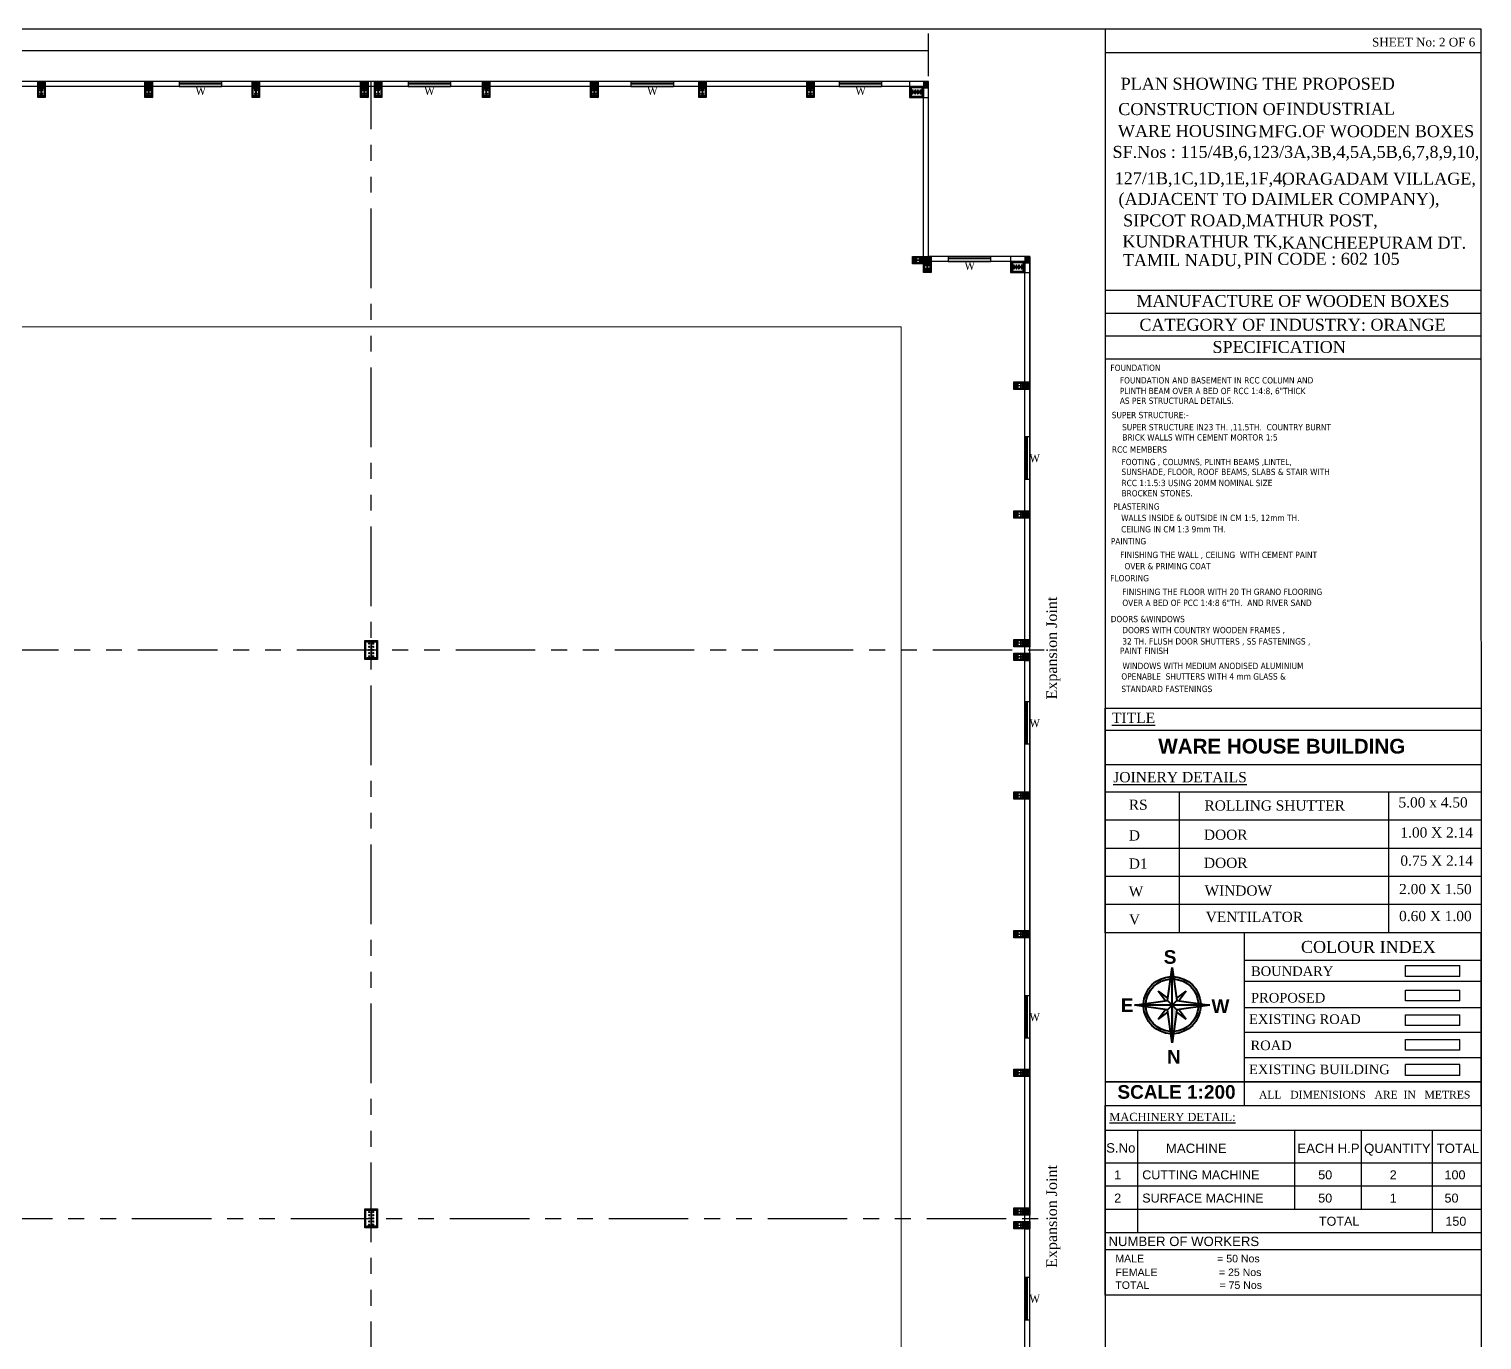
# Model space of a CAD drawing. Header units: metres. Extents: x 31037 to 31490, y -4422 to -3483.
# Drawn here: x 31244.4 to 31312.9, y -4302.1 to -4240.3 of the extents above; entities that cross this region are included whole.
import ezdxf
from ezdxf.enums import TextEntityAlignment as Align

# ---------------------------------------------------------------- set-up
doc = ezdxf.new("R2010")
doc.units = ezdxf.units.M
doc.header["$LTSCALE"] = 30
doc.header["$MEASUREMENT"] = 0
for name, pattern in [('DASHDOT', [1, 0.5, -0.25, 0, -0.25]), ('DASHED2', [0.375, 0.25, -0.125]), ('PHANTOM2', [1.25, 0.625, -0.125, 0.125, -0.125, 0.125, -0.125])]:
    doc.linetypes.add(name, pattern=pattern)
doc.layers.get('0').update_dxf_attribs({"color": 30, "lineweight": 40})
for name, color, linetype, lineweight in [('32', 1, 'Continuous', 18), ('DIM', 5, 'Continuous', 25), ('HAT', 8, 'Continuous', 18), ('JSC-4D-Bolt', 240, 'Continuous', 18), ('JSC-K-Text 2', 7, 'Continuous', 20), ('JSC-L-Text 3', 7, 'Continuous', 20), ('Layer3', 7, 'DASHED2', 25), ('ROAD', 7, 'Continuous', 30), ('TEXT', 11, 'Continuous', 30), ('WINDOW', 3, 'Continuous', 30)]:
    doc.layers.add(name, color=color, linetype=linetype, lineweight=lineweight)
for name, color, linetype in [('BLK_1_FLR_0_BLT_UP_AREA', 1, 'Continuous'), ('BLK_1_FLR_0_CARPET_AREA', 10, 'Continuous'), ('JSC-15O-Stiffener Plate', 4, 'Continuous'), ('JSC-A-Column', 7, 'Continuous'), ('JSC-G-Grid Line', 250, 'DASHDOT'), ('JSC-H-Dimension', 251, 'Continuous'), ('JSC-U-Steel', 21, 'Continuous'), ('LE', 3, 'Continuous'), ('WORKSHOP_AREA', 1, 'Continuous')]:
    doc.layers.add(name, color=color, linetype=linetype)
doc.styles.add('15', font='times.ttf', dxfattribs={"width": 0.9, "height": 1.5})
doc.styles.add('JSC-Tahoma', font='tahoma.ttf')
doc.styles.add('off_name', font='arialbd.ttf')
doc.styles.add('RAM', font='dutchi.ttf')
doc.styles.get("Standard").update_dxf_attribs({"font": 'times.ttf', "height": 0.05})
doc.styles.add('style2', font='arial.ttf')
doc.styles.add('tnr', font='times.ttf')

# ---------------------------------------------------------------- blocks, each defined once
blk = doc.blocks.new('rrrr')
at = {"layer": 'HAT'}
blk.add_hatch(color=256, dxfattribs=at).paths.add_polyline_path([(13592.139, -5462.205), (13592.139, -5461.905), (13591.909, -5461.905), (13591.909, -5462.205)])
at = {"layer": 'JSC-15O-Stiffener Plate', "ltscale": 0.2}
blk.add_lwpolyline([(13592.189, -5462.195), (13592.759, -5462.195), (13592.759, -5462.595), (13592.189, -5462.595)], close=True, dxfattribs=at)
at = {"layer": 'JSC-4D-Bolt', "ltscale": 0.2}
for points in [[(13592.262, -5462.32), (13592.275, -5462.344), (13592.303, -5462.344), (13592.317, -5462.32), (13592.303, -5462.296), (13592.275, -5462.296)], [(13592.262, -5462.32), (13592.275, -5462.344), (13592.303, -5462.344), (13592.317, -5462.32), (13592.303, -5462.296), (13592.275, -5462.296)], [(13592.262, -5462.47), (13592.275, -5462.446), (13592.303, -5462.446), (13592.317, -5462.47), (13592.303, -5462.494), (13592.275, -5462.494)], [(13592.262, -5462.47), (13592.275, -5462.446), (13592.303, -5462.446), (13592.317, -5462.47), (13592.303, -5462.494), (13592.275, -5462.494)], [(13592.387, -5462.32), (13592.4, -5462.344), (13592.428, -5462.344), (13592.442, -5462.32), (13592.428, -5462.296), (13592.4, -5462.296)], [(13592.387, -5462.32), (13592.4, -5462.344), (13592.428, -5462.344), (13592.442, -5462.32), (13592.428, -5462.296), (13592.4, -5462.296)], [(13592.387, -5462.47), (13592.4, -5462.446), (13592.428, -5462.446), (13592.442, -5462.47), (13592.428, -5462.494), (13592.4, -5462.494)], [(13592.387, -5462.47), (13592.4, -5462.446), (13592.428, -5462.446), (13592.442, -5462.47), (13592.428, -5462.494), (13592.4, -5462.494)], [(13592.507, -5462.32), (13592.52, -5462.344), (13592.548, -5462.344), (13592.562, -5462.32), (13592.548, -5462.296), (13592.52, -5462.296)], [(13592.507, -5462.32), (13592.52, -5462.344), (13592.548, -5462.344), (13592.562, -5462.32), (13592.548, -5462.296), (13592.52, -5462.296)], [(13592.507, -5462.47), (13592.52, -5462.446), (13592.548, -5462.446), (13592.562, -5462.47), (13592.548, -5462.494), (13592.52, -5462.494)], [(13592.507, -5462.47), (13592.52, -5462.446), (13592.548, -5462.446), (13592.562, -5462.47), (13592.548, -5462.494), (13592.52, -5462.494)], [(13592.632, -5462.32), (13592.645, -5462.344), (13592.673, -5462.344), (13592.687, -5462.32), (13592.673, -5462.296), (13592.645, -5462.296)], [(13592.632, -5462.32), (13592.645, -5462.344), (13592.673, -5462.344), (13592.687, -5462.32), (13592.673, -5462.296), (13592.645, -5462.296)], [(13592.632, -5462.47), (13592.645, -5462.446), (13592.673, -5462.446), (13592.687, -5462.47), (13592.673, -5462.494), (13592.645, -5462.494)], [(13592.632, -5462.47), (13592.645, -5462.446), (13592.673, -5462.446), (13592.687, -5462.47), (13592.673, -5462.494), (13592.645, -5462.494)]]:
    blk.add_lwpolyline(points, close=True, dxfattribs=at)
for centre, radius in [((13592.289, -5462.32), 0.0277), ((13592.289, -5462.32), 0.0277), ((13592.289, -5462.47), 0.0277), ((13592.289, -5462.47), 0.0277), ((13592.289, -5462.32), 0.015), ((13592.289, -5462.32), 0.015), ((13592.289, -5462.47), 0.015), ((13592.289, -5462.47), 0.015), ((13592.414, -5462.32), 0.0277), ((13592.414, -5462.32), 0.0277), ((13592.414, -5462.47), 0.0277), ((13592.414, -5462.47), 0.0277), ((13592.414, -5462.32), 0.015), ((13592.414, -5462.32), 0.015), ((13592.414, -5462.47), 0.015), ((13592.414, -5462.47), 0.015), ((13592.534, -5462.32), 0.0277), ((13592.534, -5462.32), 0.0277), ((13592.534, -5462.47), 0.0277), ((13592.534, -5462.47), 0.0277), ((13592.534, -5462.32), 0.015), ((13592.534, -5462.32), 0.015), ((13592.534, -5462.47), 0.015), ((13592.534, -5462.47), 0.015), ((13592.659, -5462.32), 0.0277), ((13592.659, -5462.32), 0.0277), ((13592.659, -5462.47), 0.0277), ((13592.659, -5462.47), 0.0277), ((13592.659, -5462.32), 0.015), ((13592.659, -5462.32), 0.015), ((13592.659, -5462.47), 0.015), ((13592.659, -5462.47), 0.015)]:
    blk.add_circle(centre, radius, dxfattribs=at)
at = {"layer": 'JSC-A-Column', "ltscale": 1000}
for p, q in [((13592.189, -5462.195), (13592.139, -5462.145)), ((13592.809, -5462.145), (13592.139, -5462.145)), ((13592.139, -5462.145), (13592.139, -5462.655)), ((13592.759, -5462.195), (13592.809, -5462.145)), ((13592.189, -5462.595), (13592.139, -5462.655)), ((13592.759, -5462.595), (13592.809, -5462.655))]:
    blk.add_line(p, q, dxfattribs=at)
for points in [[(13591.909, -5461.905), (13592.809, -5461.905), (13592.809, -5462.655), (13591.909, -5462.655)], [(13591.909, -5461.905), (13592.139, -5461.905), (13592.139, -5462.205), (13591.909, -5462.205)]]:
    blk.add_lwpolyline(points, close=True, dxfattribs=at)
at = {"layer": 'JSC-G-Grid Line', "ltscale": 0.3}
for p, q in [((13592.25, -5462.32), (13592.328, -5462.32)), ((13592.25, -5462.47), (13592.328, -5462.47)), ((13592.289, -5462.284), (13592.289, -5462.357)), ((13592.289, -5462.506), (13592.289, -5462.433)), ((13592.375, -5462.32), (13592.453, -5462.32)), ((13592.375, -5462.47), (13592.453, -5462.47)), ((13592.414, -5462.284), (13592.414, -5462.357)), ((13592.414, -5462.506), (13592.414, -5462.433)), ((13592.495, -5462.32), (13592.573, -5462.32)), ((13592.495, -5462.47), (13592.573, -5462.47)), ((13592.534, -5462.284), (13592.534, -5462.357)), ((13592.534, -5462.506), (13592.534, -5462.433)), ((13592.62, -5462.32), (13592.698, -5462.32)), ((13592.62, -5462.47), (13592.698, -5462.47)), ((13592.659, -5462.284), (13592.659, -5462.357)), ((13592.659, -5462.506), (13592.659, -5462.433))]:
    blk.add_line(p, q, dxfattribs=at)
at = {"layer": 'JSC-U-Steel', "ltscale": 1000}
for points in [[(13592.224, -5462.22), (13592.224, -5462.57), (13592.212, -5462.57), (13592.212, -5462.22)], [(13592.724, -5462.22), (13592.724, -5462.57), (13592.736, -5462.57), (13592.736, -5462.22)], [(13592.724, -5462.4), (13592.224, -5462.4), (13592.224, -5462.39), (13592.724, -5462.39)]]:
    blk.add_lwpolyline(points, close=True, dxfattribs=at)
blk = doc.blocks.new('egetgere')
at = {"layer": 'HAT'}
blk.add_hatch(color=256, dxfattribs=at).paths.add_polyline_path([(13607.565, -5463.307), (13607.265, -5463.307), (13607.265, -5463.537), (13607.565, -5463.537)])
at = {"layer": 'JSC-15O-Stiffener Plate', "ltscale": 0.2}
blk.add_lwpolyline([(13607.29, -5463.587), (13607.29, -5464.007), (13607.54, -5464.007), (13607.54, -5463.587)], close=True, dxfattribs=at)
at = {"layer": 'JSC-4D-Bolt', "ltscale": 0.2}
for points in [[(13607.343, -5463.722), (13607.354, -5463.703), (13607.376, -5463.703), (13607.387, -5463.722), (13607.376, -5463.741), (13607.354, -5463.741)], [(13607.343, -5463.722), (13607.354, -5463.703), (13607.376, -5463.703), (13607.387, -5463.722), (13607.376, -5463.741), (13607.354, -5463.741)], [(13607.343, -5463.872), (13607.354, -5463.892), (13607.376, -5463.892), (13607.387, -5463.872), (13607.376, -5463.853), (13607.354, -5463.853)], [(13607.343, -5463.872), (13607.354, -5463.892), (13607.376, -5463.892), (13607.387, -5463.872), (13607.376, -5463.853), (13607.354, -5463.853)], [(13607.487, -5463.722), (13607.476, -5463.703), (13607.454, -5463.703), (13607.443, -5463.722), (13607.454, -5463.741), (13607.476, -5463.741)], [(13607.487, -5463.722), (13607.476, -5463.703), (13607.454, -5463.703), (13607.443, -5463.722), (13607.454, -5463.741), (13607.476, -5463.741)], [(13607.487, -5463.872), (13607.476, -5463.892), (13607.454, -5463.892), (13607.443, -5463.872), (13607.454, -5463.853), (13607.476, -5463.853)], [(13607.487, -5463.872), (13607.476, -5463.892), (13607.454, -5463.892), (13607.443, -5463.872), (13607.454, -5463.853), (13607.476, -5463.853)]]:
    blk.add_lwpolyline(points, close=True, dxfattribs=at)
for centre, radius in [((13607.365, -5463.722), 0.0222), ((13607.365, -5463.722), 0.0222), ((13607.365, -5463.872), 0.0222), ((13607.365, -5463.872), 0.0222), ((13607.365, -5463.722), 0.012), ((13607.365, -5463.722), 0.012), ((13607.365, -5463.872), 0.012), ((13607.365, -5463.872), 0.012), ((13607.465, -5463.722), 0.0222), ((13607.465, -5463.722), 0.0222), ((13607.465, -5463.872), 0.0222), ((13607.465, -5463.872), 0.0222), ((13607.465, -5463.722), 0.012), ((13607.465, -5463.722), 0.012), ((13607.465, -5463.872), 0.012), ((13607.465, -5463.872), 0.012)]:
    blk.add_circle(centre, radius, dxfattribs=at)
at = {"layer": 'JSC-A-Column', "ltscale": 1000}
for p, q in [((13607.29, -5463.587), (13607.24, -5463.537)), ((13607.59, -5463.537), (13607.24, -5463.537)), ((13607.54, -5463.587), (13607.59, -5463.537)), ((13607.29, -5464.007), (13607.24, -5464.057)), ((13607.54, -5464.007), (13607.59, -5464.057))]:
    blk.add_line(p, q, dxfattribs=at)
for points in [[(13607.24, -5463.307), (13607.24, -5464.057), (13607.59, -5464.057), (13607.59, -5463.307)], [(13607.265, -5463.307), (13607.265, -5463.537), (13607.565, -5463.537), (13607.565, -5463.307)]]:
    blk.add_lwpolyline(points, close=True, dxfattribs=at)
at = {"layer": 'JSC-G-Grid Line', "ltscale": 0.05}
for p, q in [((13607.334, -5463.722), (13607.4, -5463.722)), ((13607.334, -5463.872), (13607.4, -5463.872)), ((13607.496, -5463.722), (13607.43, -5463.722)), ((13607.496, -5463.872), (13607.43, -5463.872))]:
    blk.add_line(p, q, dxfattribs=at)
at = {"layer": 'JSC-G-Grid Line', "ltscale": 0.3}
for p, q in [((13607.365, -5463.751), (13607.365, -5463.693)), ((13607.365, -5463.844), (13607.365, -5463.902)), ((13607.465, -5463.751), (13607.465, -5463.693)), ((13607.465, -5463.844), (13607.465, -5463.902))]:
    blk.add_line(p, q, dxfattribs=at)
at = {"layer": 'JSC-U-Steel', "ltscale": 1000}
for points in [[(13607.505, -5463.647), (13607.325, -5463.647), (13607.325, -5463.637), (13607.505, -5463.637)], [(13607.505, -5463.947), (13607.325, -5463.947), (13607.325, -5463.957), (13607.505, -5463.957)], [(13607.411, -5463.647), (13607.411, -5463.947), (13607.419, -5463.947), (13607.419, -5463.647)]]:
    blk.add_lwpolyline(points, close=True, dxfattribs=at)
blk = doc.blocks.new('P6')
at = {"layer": 'JSC-15O-Stiffener Plate', "ltscale": 0.2}
for p, q in [((4912433, -1046048), (4912383, -1045998)), ((4912933, -1046048), (4912983, -1045998)), ((4912433, -1046848), (4912383, -1046898))]:
    blk.add_line(p, q, dxfattribs=at)
blk.add_lwpolyline([(4912433, -1046048), (4912433, -1046848), (4912933, -1046848), (4912933, -1046048)], close=True, dxfattribs=at)
at = {"layer": 'JSC-4D-Bolt', "ltscale": 0.2}
for points in [[(4912583, -1046121), (4912607, -1046134), (4912607, -1046162), (4912583, -1046176), (4912559, -1046162), (4912559, -1046134)], [(4912583, -1046121), (4912607, -1046134), (4912607, -1046162), (4912583, -1046176), (4912559, -1046162), (4912559, -1046134)], [(4912583, -1046271), (4912607, -1046284), (4912607, -1046312), (4912583, -1046326), (4912559, -1046312), (4912559, -1046284)], [(4912583, -1046271), (4912607, -1046284), (4912607, -1046312), (4912583, -1046326), (4912559, -1046312), (4912559, -1046284)], [(4912583, -1046421), (4912607, -1046434), (4912607, -1046462), (4912583, -1046476), (4912559, -1046462), (4912559, -1046434)], [(4912583, -1046421), (4912607, -1046434), (4912607, -1046462), (4912583, -1046476), (4912559, -1046462), (4912559, -1046434)], [(4912583, -1046571), (4912607, -1046584), (4912607, -1046612), (4912583, -1046626), (4912559, -1046612), (4912559, -1046584)], [(4912583, -1046571), (4912607, -1046584), (4912607, -1046612), (4912583, -1046626), (4912559, -1046612), (4912559, -1046584)], [(4912783, -1046121), (4912759, -1046134), (4912759, -1046162), (4912783, -1046176), (4912807, -1046162), (4912807, -1046134)], [(4912783, -1046121), (4912759, -1046134), (4912759, -1046162), (4912783, -1046176), (4912807, -1046162), (4912807, -1046134)], [(4912783, -1046271), (4912759, -1046284), (4912759, -1046312), (4912783, -1046326), (4912807, -1046312), (4912807, -1046284)], [(4912783, -1046271), (4912759, -1046284), (4912759, -1046312), (4912783, -1046326), (4912807, -1046312), (4912807, -1046284)], [(4912783, -1046421), (4912759, -1046434), (4912759, -1046462), (4912783, -1046476), (4912807, -1046462), (4912807, -1046434)], [(4912783, -1046421), (4912759, -1046434), (4912759, -1046462), (4912783, -1046476), (4912807, -1046462), (4912807, -1046434)], [(4912783, -1046571), (4912759, -1046584), (4912759, -1046612), (4912783, -1046626), (4912807, -1046612), (4912807, -1046584)], [(4912783, -1046571), (4912759, -1046584), (4912759, -1046612), (4912783, -1046626), (4912807, -1046612), (4912807, -1046584)], [(4912583, -1046721), (4912607, -1046734), (4912607, -1046762), (4912583, -1046776), (4912559, -1046762), (4912559, -1046734)], [(4912583, -1046721), (4912607, -1046734), (4912607, -1046762), (4912583, -1046776), (4912559, -1046762), (4912559, -1046734)], [(4912783, -1046721), (4912759, -1046734), (4912759, -1046762), (4912783, -1046776), (4912807, -1046762), (4912807, -1046734)], [(4912783, -1046721), (4912759, -1046734), (4912759, -1046762), (4912783, -1046776), (4912807, -1046762), (4912807, -1046734)]]:
    blk.add_lwpolyline(points, close=True, dxfattribs=at)
for centre, radius in [((4912583, -1046148), 27.7), ((4912583, -1046148), 27.7), ((4912583, -1046298), 27.7), ((4912583, -1046298), 27.7), ((4912583, -1046448), 27.7), ((4912583, -1046448), 27.7), ((4912583, -1046598), 27.7), ((4912583, -1046598), 27.7), ((4912583, -1046148), 15), ((4912583, -1046148), 15), ((4912583, -1046298), 15), ((4912583, -1046298), 15), ((4912583, -1046448), 15), ((4912583, -1046448), 15), ((4912583, -1046598), 15), ((4912583, -1046598), 15), ((4912783, -1046148), 27.7), ((4912783, -1046148), 27.7), ((4912783, -1046298), 27.7), ((4912783, -1046298), 27.7), ((4912783, -1046448), 27.7), ((4912783, -1046448), 27.7), ((4912783, -1046598), 27.7), ((4912783, -1046598), 27.7), ((4912783, -1046148), 15), ((4912783, -1046148), 15), ((4912783, -1046298), 15), ((4912783, -1046298), 15), ((4912783, -1046448), 15), ((4912783, -1046448), 15), ((4912783, -1046598), 15), ((4912783, -1046598), 15), ((4912583, -1046748), 27.7), ((4912583, -1046748), 27.7), ((4912583, -1046748), 15), ((4912583, -1046748), 15), ((4912783, -1046748), 27.7), ((4912783, -1046748), 27.7), ((4912783, -1046748), 15), ((4912783, -1046748), 15)]:
    blk.add_circle(centre, radius, dxfattribs=at)
at = {"layer": 'JSC-A-Column', "ltscale": 1000}
blk.add_lwpolyline([(4912383, -1045998), (4912383, -1046898), (4912983, -1046898), (4912983, -1045998)], close=True, dxfattribs=at)
at = {"layer": 'JSC-G-Grid Line', "ltscale": 0.3}
for p, q in [((4912547, -1046148), (4912620, -1046148)), ((4912547, -1046298), (4912620, -1046298)), ((4912547, -1046448), (4912620, -1046448)), ((4912547, -1046598), (4912620, -1046598)), ((4912583, -1046185), (4912583, -1046112)), ((4912583, -1046335), (4912583, -1046262)), ((4912583, -1046485), (4912583, -1046412)), ((4912583, -1046635), (4912583, -1046562)), ((4912819, -1046148), (4912746, -1046148)), ((4912819, -1046298), (4912746, -1046298)), ((4912819, -1046448), (4912746, -1046448)), ((4912819, -1046598), (4912746, -1046598)), ((4912783, -1046185), (4912783, -1046112)), ((4912783, -1046335), (4912783, -1046262)), ((4912783, -1046485), (4912783, -1046412)), ((4912783, -1046635), (4912783, -1046562)), ((4912547, -1046748), (4912620, -1046748)), ((4912584, -1046785), (4912584, -1046712)), ((4912819, -1046748), (4912746, -1046748)), ((4912783, -1046785), (4912783, -1046712))]:
    blk.add_line(p, q, dxfattribs=at)
at = {"layer": 'JSC-U-Steel', "ltscale": 1000}
blk.add_line((4912933, -1046848), (4912983, -1046898), dxfattribs=at)
for points in [[(4912468, -1046073), (4912898, -1046073), (4912898, -1046053), (4912468, -1046053)], [(4912676, -1046073), (4912676, -1046823), (4912690, -1046823), (4912690, -1046073)], [(4912468, -1046823), (4912898, -1046823), (4912898, -1046843), (4912468, -1046843)]]:
    blk.add_lwpolyline(points, close=True, dxfattribs=at)
blk = doc.blocks.new('NORTH')
blk.add_hatch(color=3).paths.add_polyline_path([(-166, -166), (0, 0), (-1325, 0)])
for p, q in [((-166, 166), (0, 1325)), ((0, 0), (0, 1325)), ((0, 1325), (166, 166)), ((-1325, 0), (-166, 166)), ((-1325, 0), (0, 0)), ((-249, 166), (-497, 497)), ((-497, 497), (-166, 248)), ((0, 0), (-166, 166)), ((0, 0), (-166, -166)), ((166, 166), (0, 0)), ((0, 0), (1325, 0)), ((0, -1325), (0, 0)), ((166, -166), (0, 0)), ((166, 249), (497, 497)), ((166, 166), (1325, 0)), ((1325, 0), (166, -166)), ((497, 497), (248, 166)), ((-166, -166), (-1325, 0)), ((-497, -497), (-248, -166)), ((-166, -249), (-497, -497)), ((0, -1325), (-166, -166)), ((166, -166), (0, -1325)), ((497, -497), (166, -248)), ((249, -166), (497, -497))]:
    blk.add_line(p, q)
at = {"extrusion": (0, 0, -1)}
for major_axis, start_param, end_param in [((0, 1008), -1.525951, -0.045532), ((0, 926), -1.509249, -0.062245), ((0, 1008), 0.044821, 1.52524), ((0, 926), 0.061512, 1.508516), ((0, 1008), 3.186429, 4.666848), ((0, 926), 3.203139, 4.650143), ((0, 1008), 1.615627, 3.096046), ((0, 926), 1.632329, 3.079332)]:
    blk.add_ellipse((0, 0), major_axis=major_axis, ratio=1, start_param=start_param, end_param=end_param, dxfattribs=at)

msp = doc.modelspace()

# ---------------------------------------------------------------- linework, layer by layer
at = {"color": 0, "lineweight": 25}
for p, q in [((31312.88397, -4241.42199), (31295.13031, -4241.42199)), ((31251.45419, -4242.77481, -0.00037), (31251.45419, -4243.00481, -0.00037)), ((31253.45419, -4242.77481, -0.00037), (31253.45419, -4243.00481, -0.00037)), ((31262.24789, -4242.77481, -0.00037), (31262.24789, -4243.00481, -0.00037)), ((31264.24789, -4242.77481, -0.00037), (31264.24789, -4243.00481, -0.00037)), ((31272.76563, -4242.77481, -0.00037), (31272.76563, -4243.00481, -0.00037)), ((31274.76563, -4242.77481, -0.00037), (31274.76563, -4243.00481, -0.00037)), ((31282.58667, -4242.77481, -0.00037), (31282.58667, -4243.00481, -0.00037)), ((31284.58667, -4242.77481, -0.00037), (31284.58667, -4243.00481, -0.00037)), ((31287.73589, -4251.02755, -0.00037), (31287.73589, -4251.25755, -0.00037)), ((31289.73589, -4251.02755, -0.00037), (31289.73589, -4251.25755, -0.00037)), ((31312.88397, -4252.63121), (31295.13031, -4252.63121)), ((31312.88397, -4253.70793), (31295.13031, -4253.70793)), ((31312.88397, -4253.70793), (31295.13031, -4253.70793)), ((31312.88397, -4254.78464), (31295.13031, -4254.78464)), ((31312.88397, -4254.78464), (31295.13031, -4254.78464)), ((31312.88397, -4255.86135), (31295.13031, -4255.86135)), ((31291.34703, -4259.52326, -0.00037), (31291.57703, -4259.52326, -0.00037)), ((31291.34703, -4261.52326, -0.00037), (31291.57703, -4261.52326, -0.00037)), ((31291.34703, -4270.08421, -0.00037), (31291.57703, -4270.08421, -0.00037)), ((31291.34703, -4272.01847, -0.00037), (31291.57703, -4272.01847, -0.00037)), ((31291.34703, -4274.01847, -0.00037), (31291.57703, -4274.01847, -0.00037)), ((31312.88397, -4276.2882), (31295.13031, -4276.2882)), ((31298.62141, -4276.2882), (31298.62141, -4282.92314)), ((31308.50345, -4276.2882), (31308.50345, -4282.92314)), ((31312.88397, -4277.61519), (31295.13031, -4277.61519)), ((31312.88397, -4278.94218), (31295.13031, -4278.94218)), ((31312.88397, -4280.26916), (31295.13031, -4280.26916)), ((31312.88397, -4280.26916), (31295.13031, -4280.26916)), ((31312.88397, -4281.59615), (31295.13031, -4281.59615)), ((31312.88397, -4281.59615), (31295.13031, -4281.59615)), ((31312.88397, -4282.92314), (31295.13031, -4282.92314)), ((31312.88397, -4282.92314), (31295.13031, -4282.92314)), ((31291.34703, -4285.88404, -0.00037), (31291.57703, -4285.88404, -0.00037)), ((31291.34703, -4287.88404, -0.00037), (31291.57703, -4287.88404, -0.00037)), ((31291.34703, -4296.8936, -0.00037), (31291.57703, -4296.8936, -0.00037)), ((31291.34703, -4299.17153, -0.00037), (31291.57703, -4299.17153, -0.00037)), ((31291.34703, -4301.17153, -0.00037), (31291.57703, -4301.17153, -0.00037))]:
    msp.add_line(p, q, dxfattribs=at)
at = {"layer": '32', "color": 0, "linetype": 'PHANTOM2', "lineweight": 25, "ltscale": 0.2}
for p, q in [((31260.5123, -4350.01239, -0.00037), (31260.5123, -4242.77481, -0.00037)), ((31167.00289, -4269.58421, -0.00037), (31292.38076, -4269.58421, -0.00037)), ((31166.72261, -4296.3936, -0.00037), (31292.55937, -4296.3936, -0.00037))]:
    msp.add_line(p, q, dxfattribs=at)
at = {"layer": 'BLK_1_FLR_0_BLT_UP_AREA', "color": 45, "lineweight": 25, "elevation": -0.00037}
msp.add_lwpolyline([(31177.48312, -4350.01239), (31291.57703, -4350.01239), (31291.57703, -4251.02755), (31286.80236, -4251.02755), (31286.80236, -4242.77481), (31167.31812, -4242.77481), (31167.31812, -4350.01239), (31177.45812, -4350.01239)], close=True, dxfattribs=at)
at = {"layer": 'BLK_1_FLR_0_CARPET_AREA', "color": 45, "lineweight": 9, "elevation": -0.00037}
msp.add_lwpolyline([(31167.54812, -4243.00481), (31167.54812, -4349.78239), (31291.34703, -4349.78239), (31291.34703, -4251.25755), (31286.57236, -4251.25755), (31286.57236, -4243.00481)], close=True, dxfattribs=at)
at = {"layer": 'DIM', "color": 0, "lineweight": 25}
for p, q in [((31286.80236, -4242.51828, -0.00037), (31286.80236, -4240.51508, -0.00037)), ((31233.11293, -4241.31415, -0.00037), (31286.80236, -4241.31415, -0.00037)), ((31291.57703, -4251.02755, -0.00037), (31291.57703, -4269.25921, -0.00037)), ((31291.57703, -4269.25921, -0.00037), (31291.57703, -4263.18921, -0.00037)), ((31291.57703, -4269.90921, -0.00037), (31291.57703, -4296.0686, -0.00037)), ((31295.13031, -4273.36842), (31312.88397, -4273.36842)), ((31301.70947, -4291.07442), (31301.70949, -4282.92314)), ((31291.57703, -4296.0686, -0.00037), (31291.57703, -4289.5286, -0.00037)), ((31291.57703, -4322.878, -0.00037), (31291.57703, -4296.7186, -0.00037))]:
    msp.add_line(p, q, dxfattribs=at)
for points in [[(31312.88397, -4240.29861), (31162.72078, -4240.29861), (31162.75003, -4355.75456), (31312.91322, -4355.75456)], [(31312.88397, -4282.92314), (31295.13031, -4282.92314), (31295.13031, -4272.32323), (31312.88397, -4272.32323)], [(31295.13031, -4274.98382), (31312.88397, -4274.98382), (31312.88397, -4282.92314), (31295.13031, -4282.92314)], [(31295.13031, -4291.07435), (31312.88397, -4291.07456), (31312.88397, -4282.92314), (31295.13031, -4282.92314)], [(31312.88397, -4300.02221), (31295.13031, -4300.02221), (31295.13031, -4291.07435), (31312.88397, -4291.07435)]]:
    msp.add_lwpolyline(points, close=True, dxfattribs=at)
msp.add_lwpolyline([(31295.13031, -4240.29861), (31295.13031, -4355.75456)], dxfattribs=at)
at = {"layer": 'DIM', "color": 0, "lineweight": 25, "elevation": -0.00037}
msp.add_lwpolyline([(31291.34703, -4349.78239), (31291.34703, -4251.25755), (31286.57236, -4251.25755), (31286.57236, -4243.00481), (31167.54812, -4243.00481), (31167.54812, -4349.78239)], close=True, dxfattribs=at)
at = {"layer": 'Layer3', "color": 0, "linetype": 'ByBlock', "lineweight": 25}
for p, q in [((31312.88397, -4284.22308), (31301.70949, -4284.22295)), ((31309.30996, -4284.46386), (31311.86652, -4284.46386)), ((31309.30996, -4284.97847), (31309.30996, -4284.46386)), ((31311.86652, -4284.97847), (31311.86652, -4284.46386)), ((31312.88397, -4285.21927), (31301.70949, -4285.21913)), ((31311.86652, -4284.97847), (31309.30996, -4284.97847)), ((31309.30995, -4285.62377), (31311.8665, -4285.62377)), ((31309.30995, -4286.13838), (31309.30995, -4285.62377)), ((31311.8665, -4286.13838), (31311.8665, -4285.62377)), ((31312.88397, -4286.46268), (31301.70949, -4286.46254)), ((31311.8665, -4286.13838), (31309.30995, -4286.13838)), ((31309.30993, -4286.78696), (31311.86649, -4286.78696)), ((31309.30993, -4287.30157), (31309.30993, -4286.78696)), ((31311.86649, -4287.30157), (31309.30993, -4287.30157)), ((31311.86649, -4287.30157), (31311.86649, -4286.78696)), ((31312.88397, -4287.62587), (31301.70949, -4287.62573)), ((31309.30992, -4287.95015), (31311.86647, -4287.95015)), ((31309.30992, -4288.46476), (31309.30992, -4287.95015)), ((31311.86647, -4288.46476), (31311.86647, -4287.95015)), ((31311.86647, -4288.46476), (31309.30992, -4288.46476)), ((31312.88397, -4288.81397), (31301.70948, -4288.81383)), ((31309.3099, -4289.65286), (31309.3099, -4289.13825)), ((31311.86646, -4289.13825), (31309.3099, -4289.13825)), ((31311.86646, -4289.65286), (31311.86646, -4289.13825)), ((31295.13031, -4289.95203), (31312.88397, -4289.95224)), ((31295.13031, -4289.95203), (31312.88397, -4289.95203)), ((31312.88397, -4289.95225), (31295.13031, -4289.95203)), ((31311.86646, -4289.65286), (31309.3099, -4289.65286))]:
    msp.add_line(p, q, dxfattribs=at)
at = {"layer": 'TEXT', "color": 0, "lineweight": 25}
for p, q in [((31295.13031, -4292.23593), (31312.88397, -4292.23593)), ((31295.13031, -4292.23593), (31312.88397, -4292.23593)), ((31296.65733, -4292.23593), (31296.65733, -4297.05323)), ((31304.07071, -4292.23593), (31304.07071, -4295.95829)), ((31307.21766, -4292.23593), (31307.21766, -4295.95829)), ((31310.57058, -4292.23593), (31310.57058, -4297.05323)), ((31295.13031, -4293.76843), (31312.88397, -4293.76843)), ((31295.13031, -4294.86336), (31312.88397, -4294.86336)), ((31296.34629, -4294.86336), (31312.88397, -4294.86336)), ((31295.13031, -4295.95829), (31312.88397, -4295.95829)), ((31295.13031, -4295.95829), (31312.88397, -4295.95829)), ((31295.13031, -4295.95829), (31312.88397, -4295.95829)), ((31295.13031, -4295.95829), (31312.88397, -4295.95829)), ((31295.13031, -4295.95829), (31312.88397, -4295.95829)), ((31295.13031, -4295.95829), (31312.88397, -4295.95829)), ((31295.13031, -4295.95829), (31312.88397, -4295.95829)), ((31295.13031, -4295.95829), (31312.88397, -4295.95829)), ((31295.13031, -4295.95829), (31312.88397, -4295.95829)), ((31295.13031, -4297.05323), (31312.88397, -4297.05323)), ((31295.13031, -4297.86752), (31312.88397, -4297.86752))]:
    msp.add_line(p, q, dxfattribs=at)
at = {"layer": 'WINDOW', "color": 0, "lineweight": 25}
for p, q in [((31253.45419, -4242.77481, -0.00037), (31251.45419, -4242.77481, -0.00037)), ((31264.24789, -4242.77481, -0.00037), (31262.24789, -4242.77481, -0.00037)), ((31274.76563, -4242.77481, -0.00037), (31272.76563, -4242.77481, -0.00037)), ((31284.58667, -4242.77481, -0.00037), (31282.58667, -4242.77481, -0.00037)), ((31253.45419, -4242.84524, -0.00037), (31251.45419, -4242.84524, -0.00037)), ((31253.45419, -4242.88981, -0.00037), (31251.45419, -4242.88981, -0.00037)), ((31251.45419, -4243.00481, -0.00037), (31253.45419, -4243.00481, -0.00037)), ((31264.24789, -4242.84524, -0.00037), (31262.24789, -4242.84524, -0.00037)), ((31264.24789, -4242.88981, -0.00037), (31262.24789, -4242.88981, -0.00037)), ((31262.24789, -4243.00481, -0.00037), (31264.24789, -4243.00481, -0.00037)), ((31274.76563, -4242.84524, -0.00037), (31272.76563, -4242.84524, -0.00037)), ((31274.76563, -4242.88981, -0.00037), (31272.76563, -4242.88981, -0.00037)), ((31272.76563, -4243.00481, -0.00037), (31274.76563, -4243.00481, -0.00037)), ((31284.58667, -4242.84524, -0.00037), (31282.58667, -4242.84524, -0.00037)), ((31284.58667, -4242.88981, -0.00037), (31282.58667, -4242.88981, -0.00037)), ((31282.58667, -4243.00481, -0.00037), (31284.58667, -4243.00481, -0.00037)), ((31289.73589, -4251.02755, -0.00037), (31287.73589, -4251.02755, -0.00037)), ((31289.73589, -4251.09798, -0.00037), (31287.73589, -4251.09798, -0.00037)), ((31289.73589, -4251.14255, -0.00037), (31287.73589, -4251.14255, -0.00037)), ((31287.73589, -4251.25755, -0.00037), (31289.73589, -4251.25755, -0.00037)), ((31291.34703, -4259.52326, -0.00037), (31291.34703, -4261.52326, -0.00037)), ((31291.41746, -4259.52326, -0.00037), (31291.41746, -4261.52326, -0.00037)), ((31291.46203, -4259.52326, -0.00037), (31291.46203, -4261.52326, -0.00037)), ((31291.57703, -4261.52326, -0.00037), (31291.57703, -4259.52326, -0.00037)), ((31291.34703, -4272.01847, -0.00037), (31291.34703, -4274.01847, -0.00037)), ((31291.41746, -4272.01847, -0.00037), (31291.41746, -4274.01847, -0.00037)), ((31291.46203, -4272.01847, -0.00037), (31291.46203, -4274.01847, -0.00037)), ((31291.57703, -4274.01847, -0.00037), (31291.57703, -4272.01847, -0.00037)), ((31291.34703, -4285.88404, -0.00037), (31291.34703, -4287.88404, -0.00037)), ((31291.41746, -4285.88404, -0.00037), (31291.41746, -4287.88404, -0.00037)), ((31291.46203, -4285.88404, -0.00037), (31291.46203, -4287.88404, -0.00037)), ((31291.57703, -4287.88404, -0.00037), (31291.57703, -4285.88404, -0.00037)), ((31291.34703, -4299.17153, -0.00037), (31291.34703, -4301.17153, -0.00037)), ((31291.41746, -4299.17153, -0.00037), (31291.41746, -4301.17153, -0.00037)), ((31291.46203, -4299.17153, -0.00037), (31291.46203, -4301.17153, -0.00037)), ((31291.57703, -4301.17153, -0.00037), (31291.57703, -4299.17153, -0.00037))]:
    msp.add_line(p, q, dxfattribs=at)
at = {"layer": 'WORKSHOP_AREA', "color": 1, "lineweight": 9}
msp.add_lwpolyline([(31171.45701, -4254.3452), (31285.51789, -4254.3452), (31285.51789, -4329.77761), (31171.45701, -4329.77761)], close=True, dxfattribs=at)

# ---------------------------------------------------------------- block references
at = {"color": 0, "lineweight": 25, "xscale": 0.0013395887386555, "yscale": 0.0013395887386555, "zscale": 0.0013395887386555, "rotation": 89.99999999999999}
msp.add_blockref('NORTH', (31298.29722, -4286.33855), dxfattribs=at)
msp.add_blockref('NORTH', (31298.29722, -4286.33855), dxfattribs=at)
msp.add_blockref('NORTH', (31298.29722, -4286.33855), dxfattribs=at)
msp.add_blockref('NORTH', (31298.29722, -4286.33855), dxfattribs=at)
at = {"layer": 'DIM', "color": 0, "lineweight": 25, "xscale": -1}
for name, p in [('egetgere', (44852.36765, 1220.53248, -0.00037)), ('egetgere', (44857.42765, 1220.53248, -0.00037)), ('egetgere', (44862.48765, 1220.53248, -0.00037)), ('egetgere', (44867.60238, 1220.53248, -0.00037)), ('egetgere', (44868.25238, 1220.53248, -0.00037)), ('egetgere', (44873.35238, 1220.53248, -0.00037)), ('egetgere', (44878.45238, 1220.53248, -0.00037)), ('egetgere', (44883.55238, 1220.53248, -0.00037)), ('egetgere', (44888.65238, 1220.53248, -0.00037)), ('rrrr', (44878.71158, 1219.13018, -0.00037)), ('egetgere', (44894.16244, 1212.27974, -0.00037)), ('rrrr', (44883.48625, 1210.87744, -0.00037))]:
    msp.add_blockref(name, p, dxfattribs=at)
at = {"layer": 'DIM', "color": 0, "lineweight": 25, "xscale": -1, "rotation": 270}
for p in [(36750.10965, -17858.61763, -0.00037), (36754.88432, -17864.53428, -0.00037), (36754.88432, -17870.60428, -0.00037), (36754.88432, -17876.67428, -0.00037), (36754.88432, -17877.32428, -0.00037), (36754.88432, -17883.86398, -0.00037), (36754.88432, -17890.40367, -0.00037), (36754.88432, -17896.94367, -0.00037), (36754.88432, -17903.48367, -0.00037), (36754.88432, -17904.13367, -0.00037)]:
    msp.add_blockref('egetgere', p, dxfattribs=at)
at = {"layer": 'JSC-H-Dimension', "color": 0, "lineweight": 25, "xscale": -0.0010000000002037, "yscale": 0.0010000000002037, "zscale": 0.0010000000000081}
for p in [(36173.19553, -3223.13589, -0.00037), (36173.19553, -3249.94529, -0.00037)]:
    msp.add_blockref('P6', p, dxfattribs=at)

# ---------------------------------------------------------------- texts
at = {"color": 0, "lineweight": 25}
for s, height, p in [('MANUFACTURE OF WOODEN BOXES', 0.5633883, (31296.60872, -4253.40531)), ('CATEGORY OF INDUSTRY: ORANGE ', 0.5633883, (31296.75448, -4254.52456)), ('SPECIFICATION', 0.5633883, (31300.20049, -4255.57451)), ('RS', 0.479964, (31296.25509, -4277.12277)), ('ROLLING SHUTTER', 0.4799642, (31299.82372, -4277.15987)), ('5.00 x 4.50', 0.4799642, (31308.97758, -4277.01225)), ('D', 0.47996, (31296.25542, -4278.57192)), ('DOOR', 0.479964, (31299.79986, -4278.53857)), ('1.00 X 2.14', 0.4799642, (31309.0667, -4278.43377)), ('D1', 0.479964, (31296.25542, -4279.89891)), ('DOOR', 0.479964, (31299.79986, -4279.86556)), ('0.75 X 2.14', 0.4799642, (31309.0667, -4279.76075)), ('W', 0.47996, (31296.25075, -4281.20624)), ('WINDOW', 0.479964, (31299.82871, -4281.17286)), ('2.00 X 1.50', 0.4799642, (31309.00628, -4281.10115)), ('0.60 X 1.00', 0.4799642, (31309.00541, -4282.37259)), ('V', 0.47996, (31296.25889, -4282.52898)), ('  VENTILATOR  ', 0.4799642, (31299.5198, -4282.41319)), ('%%UMACHINERY DETAIL:', 0.3868608, (31295.33482, -4291.80325))]:
    msp.add_text(s, height=height, dxfattribs=at).set_placement(p)
for s, height, p in [('%%UTITLE', 0.486075, (31296.47762, -4272.7837)), ('%%UJOINERY DETAILS', 0.4860755, (31298.6696, -4275.58273))]:
    msp.add_text(s, height=height, dxfattribs=at).set_placement(p, align=Align.MIDDLE)
at = {"color": 0, "lineweight": 25, "style": 'off_name'}
msp.add_text('WARE HOUSE BUILDING', height=0.6951644, dxfattribs=at).set_placement((31297.6446, -4274.46989))
at = {"color": 0, "lineweight": 25}
msp.add_text('COLOUR INDEX', height=0.5633883, dxfattribs=at).set_placement((31304.37609, -4284.03997), align=Align.BOTTOM_LEFT)
at = {"layer": 'JSC-K-Text 2', "color": 0, "lineweight": 25, "style": 'JSC-Tahoma'}
for s, p in [('FOUNDATION AND BASEMENT IN RCC COLUMN AND ', (31295.82943, -4257.01427)), ('PLINTH BEAM OVER A BED OF RCC 1:4:8, 6"THICK ', (31295.82943, -4257.5158)), ('AS PER STRUCTURAL DETAILS.', (31295.82943, -4257.97658)), ('SUPER STRUCTURE IN23 TH. ,11.5TH.  COUNTRY BURNT', (31295.93578, -4259.22522)), (' BRICK WALLS WITH CEMENT MORTOR 1:5', (31295.83756, -4259.70595)), ('FOOTING , COLUMNS, PLINTH BEAMS ,LINTEL,', (31295.90747, -4260.86652)), ('SUNSHADE, FLOOR, ROOF BEAMS, SLABS & STAIR WITH', (31295.90747, -4261.33197)), ('RCC 1:1.5:3 USING 20MM NOMINAL SIZE', (31295.90747, -4261.85647)), ('BROCKEN STONES.', (31295.90747, -4262.34202)), ('WALLS INSIDE & OUTSIDE IN CM 1:5, 12mm TH.', (31295.89283, -4263.50324)), ('CEILING IN CM 1:3 9mm TH.', (31295.89283, -4264.03877)), ('FINISHING THE WALL , CEILING  WITH CEMENT PAINT', (31295.84443, -4265.24885)), (' OVER & PRIMING COAT', (31295.93692, -4265.78185)), ('FINISHING THE FLOOR WITH 20 TH GRANO FLOORING', (31295.94625, -4266.98986)), ('OVER A BED OF PCC 1:4:8 6"TH.  AND RIVER SAND', (31295.94625, -4267.50801)), ('DOORS WITH COUNTRY WOODEN FRAMES ,', (31295.94625, -4268.79412)), ('PAINT FINISH', (31295.83386, -4269.77356)), (' 32 TH. FLUSH DOOR SHUTTERS , SS FASTENINGS ,', (31295.83386, -4269.32642)), ('WINDOWS WITH MEDIUM ANODISED ALUMINIUM ', (31295.95578, -4270.48455)), ('OPENABLE  SHUTTERS WITH 4 mm GLASS & ', (31295.90077, -4270.98096)), ('STANDARD FASTENINGS', (31295.90077, -4271.56995))]:
    msp.add_text(s, height=0.2969314, dxfattribs=at).set_placement(p)
at = {"layer": 'JSC-L-Text 3', "color": 0, "lineweight": 25, "style": 'JSC-Tahoma'}
for s, height, p in [('FOUNDATION', 0.296931, (31295.38637, -4256.42252)), ('SUPER STRUCTURE:-', 0.2969314, (31295.44795, -4258.65119)), ('RCC MEMBERS', 0.2969314, (31295.45624, -4260.27803)), ('PLASTERING', 0.296931, (31295.51821, -4262.96492)), ('PAINTING', 0.296931, (31295.40445, -4264.60393)), (' FLOORING', 0.296931, (31295.26469, -4266.34494)), ('DOORS &WINDOWS', 0.2969314, (31295.40037, -4268.27409))]:
    msp.add_text(s, height=height, dxfattribs=at).set_placement(p)
at = {"layer": 'LE', "color": 0, "linetype": 'ByBlock', "lineweight": 25, "style": 'RAM'}
msp.add_text('SHEET No: 2 OF 6', height=0.408817, dxfattribs=at).set_placement((31307.72848, -4241.11954, 0.14))
for s, height, p in [('BOUNDARY', 0.453634, (31302.0188, -4285.09681)), ('PROPOSED', 0.453634, (31302.0188, -4286.34962)), ('EXISTING ROAD', 0.453634, (31301.92363, -4287.36028)), ('ROAD', 0.453634, (31301.99502, -4288.59494)), ('EXISTING BUILDING', 0.453634, (31301.9236, -4289.72769)), ('ALL   DIMENISIONS   ARE  IN   METRES', 0.3629072, (31302.39378, -4290.84893))]:
    msp.add_text(s, height=height, dxfattribs=at).set_placement(p, align=Align.BOTTOM_LEFT)
at = {"layer": 'ROAD', "color": 0, "linetype": 'DASHED2', "lineweight": 25, "ltscale": 0.08, "style": 'tnr'}
for p in [(31292.86692, -4271.91766, -0.00037), (31292.86692, -4298.72706, -0.00037)]:
    msp.add_text('Expansion Joint', height=0.5, rotation=90, dxfattribs=at).set_placement(p)
at = {"layer": 'TEXT', "color": 0, "lineweight": 25}
for s, p in [('PLAN SHOWING THE PROPOSED ', (31295.86787, -4243.15909)), ('PLAN SHOWING THE PROPOSED ', (31295.86787, -4243.15909)), ('PLAN SHOWING THE PROPOSED ', (31295.86787, -4243.15909)), ('PLAN SHOWING THE PROPOSED ', (31295.86787, -4243.15909)), ('CONSTRUCTION OF ', (31295.75584, -4244.35457)), ('CONSTRUCTION OF ', (31295.75584, -4244.35457)), ('CONSTRUCTION OF ', (31295.75584, -4244.35457)), ('CONSTRUCTION OF ', (31295.75584, -4244.35457)), ('INDUSTRIAL  ', (31303.68699, -4244.33936)), ('WARE HOUSING  ', (31295.73761, -4245.38726)), ('WARE HOUSING  ', (31295.73761, -4245.38726)), ('MFG.OF WOODEN BOXES', (31302.36401, -4245.39755)), ('MFG.OF WOODEN BOXES', (31302.36401, -4245.39755)), ('SF.Nos : 115/4B,6,123/3A,3B,4,5A,5B,6,7,8,9,10,', (31295.48364, -4246.37464)), ('127/1B,1C,1D,1E,1F,4,', (31295.58525, -4247.62016)), ('ORAGADAM VILLAGE,', (31303.47082, -4247.63581)), ('(ADJACENT TO DAIMLER COMPANY),', (31295.76752, -4248.59287)), ('(ADJACENT TO DAIMLER COMPANY),', (31295.76752, -4248.59287)), ('SIPCOT ROAD,MATHUR POST,', (31295.98494, -4249.60607)), ('SIPCOT ROAD,MATHUR POST,', (31295.98494, -4249.60607)), ('KUNDRATHUR TK,', (31295.95285, -4250.60069)), ('KUNDRATHUR TK,', (31295.95285, -4250.60069)), ('KANCHEEPURAM DT.', (31303.48152, -4250.65698)), ('KANCHEEPURAM DT.', (31303.48152, -4250.65698)), ('TAMIL NADU,', (31295.97167, -4251.4811)), ('TAMIL NADU,', (31295.97167, -4251.4811)), ('PIN CODE : 602 105', (31301.67155, -4251.41751)), ('PIN CODE : 602 105', (31301.67155, -4251.41751))]:
    msp.add_text(s, height=0.565692, dxfattribs=at).set_placement(p)
at = {"layer": 'TEXT', "color": 0, "linetype": 'ByBlock', "lineweight": 25, "ltscale": 3, "style": '15', "width": 0.9}
for p in [(31252.21761, -4243.40373, -0.00037), (31263.01132, -4243.40373, -0.00037), (31273.52906, -4243.40373, -0.00037), (31283.35009, -4243.40373, -0.00037), (31288.49932, -4251.65648, -0.00037), (31291.56503, -4260.72496, -0.00037), (31291.56503, -4273.22017, -0.00037), (31291.56503, -4287.08574, -0.00037), (31291.56503, -4300.37323, -0.00037)]:
    msp.add_text('W', height=0.3861, dxfattribs=at).set_placement(p)
at = {"layer": 'TEXT', "color": 0, "lineweight": 25}
for s, height, style, p in [('S', 0.64104, 'off_name', (31297.90217, -4284.38561)), ('E', 0.64104, 'off_name', (31295.87724, -4286.65956)), ('E', 0.64104, 'off_name', (31295.87724, -4286.65956)), ('E', 0.64104, 'off_name', (31295.87724, -4286.65956)), ('E', 0.64104, 'off_name', (31295.87724, -4286.65956)), ('W', 0.64104, 'off_name', (31300.1552, -4286.70635)), ('N', 0.64104, 'off_name', (31298.0557, -4289.09179)), ('N', 0.64104, 'off_name', (31298.0557, -4289.09179)), ('N', 0.64104, 'off_name', (31298.0557, -4289.09179)), ('N', 0.64104, 'off_name', (31298.0557, -4289.09179)), ('S.No', 0.444668, 'style2', (31295.18461, -4293.29242)), ('MACHINE', 0.444668, 'style2', (31298.00521, -4293.31147)), ('EACH H.P', 0.444668, 'style2', (31304.20677, -4293.31147)), ('QUANTITY', 0.444668, 'style2', (31307.35372, -4293.31147)), ('TOTAL', 0.444668, 'style2', (31310.77635, -4293.31147)), ('1', 0.42416, 'style2', (31295.56426, -4294.55277)), ('CUTTING MACHINE ', 0.4241626, 'style2', (31296.8856, -4294.55277)), ('50', 0.424163, 'style2', (31305.18932, -4294.55277)), ('2', 0.42416, 'style2', (31308.56214, -4294.55277)), ('100', 0.424163, 'style2', (31311.14843, -4294.55277)), ('2', 0.42416, 'style2', (31295.56426, -4295.6477)), ('SURFACE MACHINE', 0.4241626, 'style2', (31296.8856, -4295.6477)), ('50', 0.424163, 'style2', (31305.18932, -4295.6477)), ('1', 0.42416, 'style2', (31308.56214, -4295.6477)), ('50', 0.424163, 'style2', (31311.14843, -4295.6477)), ('TOTAL', 0.424163, 'style2', (31305.22174, -4296.74264)), ('150', 0.424163, 'style2', (31311.18764, -4296.74264)), ('NUMBER OF WORKERS', 0.4446683, 'style2', (31295.2943, -4297.69989)), ('MALE                         = 50 Nos', 0.3557346, 'style2', (31295.61888, -4298.46751)), ('FEMALE                     = 25 Nos', 0.3557346, 'style2', (31295.61888, -4299.11451)), ('TOTAL                        = 75 Nos', 0.3557346, 'style2', (31295.61888, -4299.71999))]:
    msp.add_text(s, height=height, dxfattribs=dict(at, style=style)).set_placement(p)
at = {"layer": 'TEXT', "color": 0, "lineweight": 25, "style": 'off_name'}
msp.add_text('SCALE 1:200', height=0.6410402, dxfattribs=at).set_placement((31295.71781, -4290.94338), align=Align.BOTTOM_LEFT)

doc.saveas('drawing.dxf')
